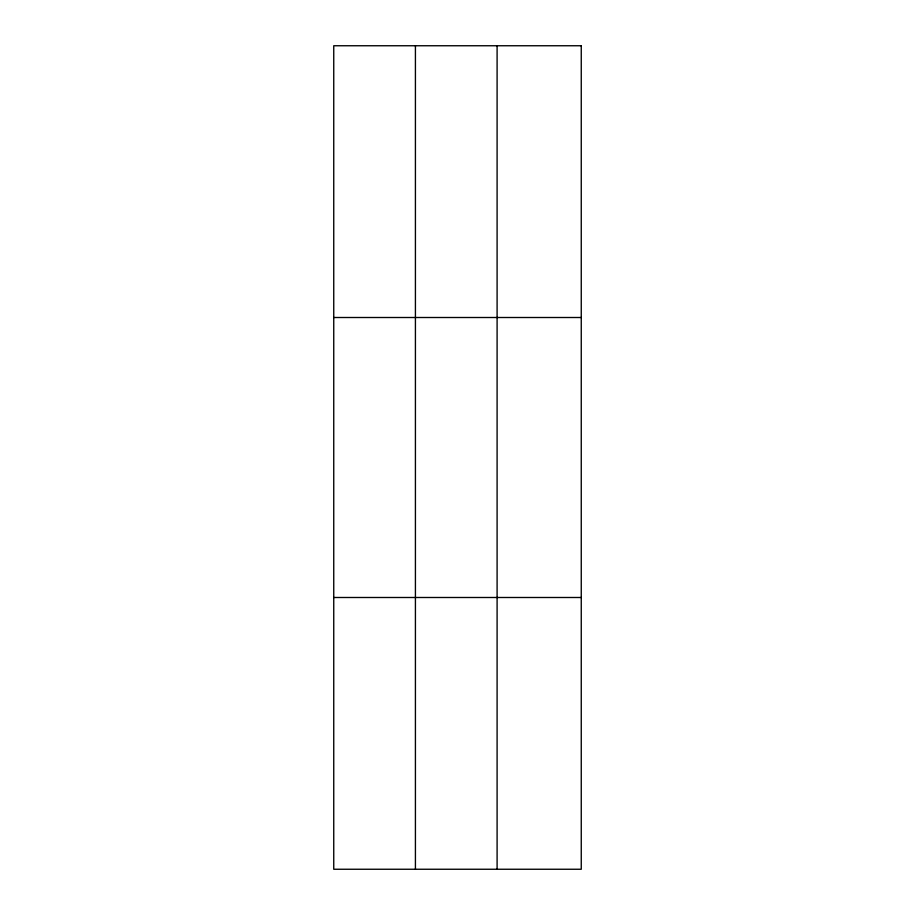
<?xml version="1.0" encoding="UTF-8"?>
<svg xmlns="http://www.w3.org/2000/svg" width="915" height="915" viewBox="0 0 915 915"><rect width="100%" height="100%" fill="white"/><g stroke="black" fill="none" stroke-linecap="round" stroke-linejoin="round"><path stroke-width="1.37" d="M415.421 45.75L415.421 869.25M497.097 45.75L497.097 869.25M333.746 317.505L581.254 317.505M333.746 597.495L581.254 597.495M581.254 45.75L581.254 869.25L333.746 869.25L333.746 45.75L581.254 45.75"/></g></svg>
